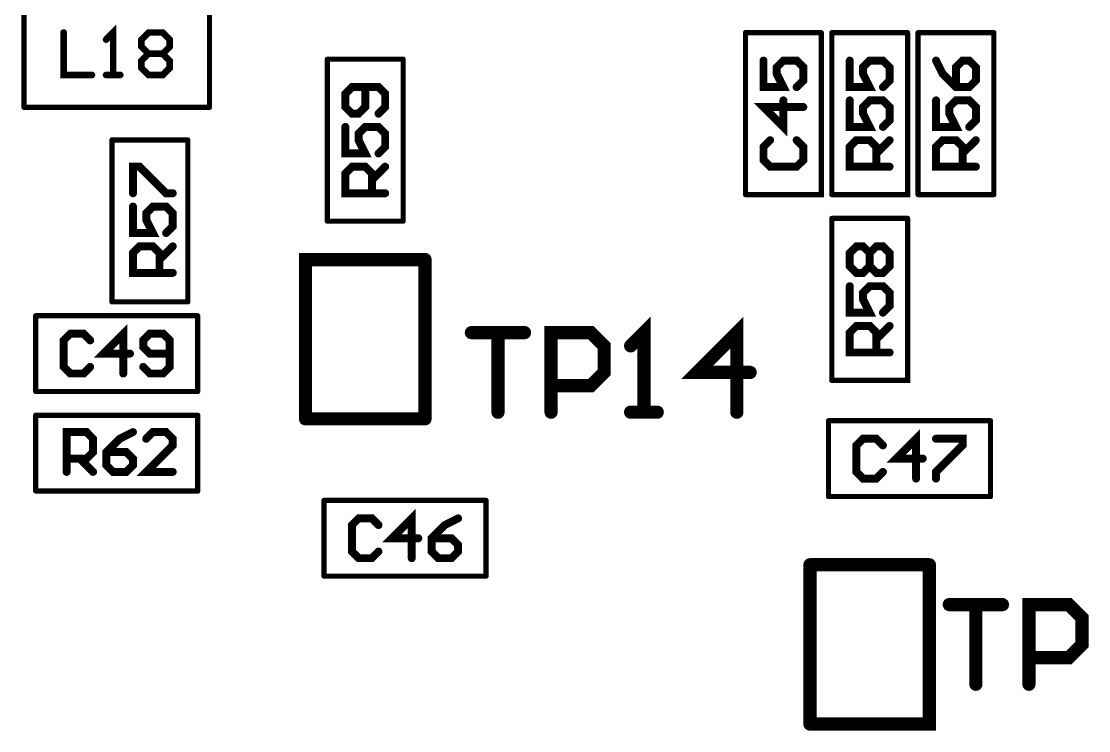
# Model space of a CAD drawing. Extents: x -4.2 to 14.8, y -3.5 to 8.8.
# Drawn here: x 6.051 to 6.855, y 2.715 to 3.25 of the extents above; entities that cross this region are included whole.
import ezdxf

# ---------------------------------------------------------------- set-up
doc = ezdxf.new("R2010")
doc.units = 0
doc.layers.add('2D_LINE_00', color=1, linetype='CONTINUOUS')

# ---------------------------------------------------------------- blocks, each defined once
blk = doc.blocks.new('SMOOTH_0$01')
at = {"const_width": 0.005}
blk.add_lwpolyline([(-0.0025, 0, 1), (0.0025, 0, 1)], format="xyb", close=True, dxfattribs=at)
blk = doc.blocks.new('DRAWING_3207')
at = {"layer": '2D_LINE_00', "const_width": 0.01}
blk.add_lwpolyline([(0, 0), (0.09, 0)], dxfattribs=at)
at = {"layer": '2D_LINE_00'}
for p in [(0, 0), (0.09, 0)]:
    blk.add_blockref('SMOOTH_0$01', p, dxfattribs=at)
blk = doc.blocks.new('DRAWING_3208')
at = {"layer": '2D_LINE_00', "const_width": 0.01}
blk.add_lwpolyline([(0, 0), (0, 0.12), (0.09, 0.12)], dxfattribs=at)
at = {"layer": '2D_LINE_00'}
for p in [(0, 0.12), (0.09, 0.12), (0, 0)]:
    blk.add_blockref('SMOOTH_0$01', p, dxfattribs=at)
blk = doc.blocks.new('DRAWING_3209')
at = {"layer": '2D_LINE_00', "const_width": 0.01}
blk.add_lwpolyline([(0, 0), (0, 0.12)], dxfattribs=at)
at = {"layer": '2D_LINE_00'}
for p in [(0, 0.12), (0, 0)]:
    blk.add_blockref('SMOOTH_0$01', p, dxfattribs=at)
blk = doc.blocks.new('DRAWING_3210')
at = {"layer": '2D_LINE_00', "const_width": 0.01}
blk.add_lwpolyline([(0, 0), (0, 0.12)], dxfattribs=at)
at = {"layer": '2D_LINE_00'}
for p in [(0, 0.12), (0, 0)]:
    blk.add_blockref('SMOOTH_0$01', p, dxfattribs=at)
blk = doc.blocks.new('DRAWING_3211')
at = {"layer": '2D_LINE_00', "const_width": 0.01}
blk.add_lwpolyline([(0, 0), (0.09, 0), (0.09, 0.12)], dxfattribs=at)
at = {"layer": '2D_LINE_00'}
for p in [(0.09, 0.12), (0, 0), (0.09, 0)]:
    blk.add_blockref('SMOOTH_0$01', p, dxfattribs=at)
blk = doc.blocks.new('DRAWING_3212')
at = {"layer": '2D_LINE_00', "const_width": 0.01}
blk.add_lwpolyline([(0, 0), (0.09, 0)], dxfattribs=at)
at = {"layer": '2D_LINE_00'}
for p in [(0, 0), (0.09, 0)]:
    blk.add_blockref('SMOOTH_0$01', p, dxfattribs=at)
blk = doc.blocks.new('DRAWING_3451')
at = {"layer": '2D_LINE_00', "const_width": 0.01}
blk.add_lwpolyline([(0, 0), (0.03999, 0), (0.01999, 0), (0.01999, -0.05998)], dxfattribs=at)
at = {"layer": '2D_LINE_00'}
for p in [(0, 0), (0.01999, 0), (0.03999, 0), (0.01999, -0.05998)]:
    blk.add_blockref('SMOOTH_0$01', p, dxfattribs=at)
blk = doc.blocks.new('DRAWING_3452')
at = {"layer": '2D_LINE_00', "const_width": 0.01}
blk.add_lwpolyline([(0, 0), (0, 0.05998), (0.02999, 0.05998), (0.03999, 0.04998), (0.03999, 0.02999), (0.02999, 0.01999), (0, 0.01999)], dxfattribs=at)
at = {"layer": '2D_LINE_00'}
for p in [(0, 0.05998), (0.02999, 0.05998), (0.03999, 0.04998), (0.03999, 0.02999), (0, 0.01999), (0.02999, 0.01999), (0, 0)]:
    blk.add_blockref('SMOOTH_0$01', p, dxfattribs=at)
blk = doc.blocks.new('DRAWING_3453')
at = {"layer": '2D_LINE_00', "const_width": 0.01}
blk.add_lwpolyline([(0, 0), (0.01999, 0), (0.01, 0), (0.01, 0.05998), (0, 0.04998)], dxfattribs=at)
at = {"layer": '2D_LINE_00'}
for p in [(0.01, 0.05998), (0, 0.04998), (0, 0), (0.01, 0), (0.01999, 0)]:
    blk.add_blockref('SMOOTH_0$01', p, dxfattribs=at)
blk = doc.blocks.new('DRAWING_3454')
at = {"layer": '2D_LINE_00', "const_width": 0.01}
blk.add_lwpolyline([(0, 0), (0, 0.05998), (-0.02998, 0.02999), (0.01, 0.02999)], dxfattribs=at)
at = {"layer": '2D_LINE_00'}
for p in [(0, 0.05998), (-0.02998, 0.02999), (0.01, 0.02999), (0, 0)]:
    blk.add_blockref('SMOOTH_0$01', p, dxfattribs=at)
blk = doc.blocks.new('DRAWING_3455')
at = {"layer": '2D_LINE_00', "const_width": 0.01}
blk.add_lwpolyline([(0, 0), (0.03999, 0), (0.01999, 0), (0.01999, -0.05998)], dxfattribs=at)
at = {"layer": '2D_LINE_00'}
for p in [(0, 0), (0.01999, 0), (0.03999, 0), (0.01999, -0.05998)]:
    blk.add_blockref('SMOOTH_0$01', p, dxfattribs=at)
blk = doc.blocks.new('DRAWING_3456')
at = {"layer": '2D_LINE_00', "const_width": 0.01}
blk.add_lwpolyline([(0, 0), (0, 0.05998), (0.02999, 0.05998), (0.03999, 0.04998), (0.03999, 0.02999), (0.02999, 0.01999), (0, 0.01999)], dxfattribs=at)
at = {"layer": '2D_LINE_00'}
for p in [(0, 0.05998), (0.02999, 0.05998), (0.03999, 0.04998), (0.03999, 0.02999), (0, 0.01999), (0.02999, 0.01999), (0, 0)]:
    blk.add_blockref('SMOOTH_0$01', p, dxfattribs=at)
blk = doc.blocks.new('SMOOTH_0$00394')
at = {"const_width": 0.00197}
blk.add_lwpolyline([(-0.00098, 0, 1), (0.00098, 0, 1)], format="xyb", close=True, dxfattribs=at)
blk = doc.blocks.new('DRAWING_3713')
at = {"layer": '2D_LINE_00', "const_width": 0.00394}
blk.add_lwpolyline([(0, 0), (0.05708, 0)], dxfattribs=at)
at = {"layer": '2D_LINE_00'}
for p in [(0, 0), (0.05708, 0)]:
    blk.add_blockref('SMOOTH_0$00394', p, dxfattribs=at)
blk = doc.blocks.new('DRAWING_3714')
at = {"layer": '2D_LINE_00', "const_width": 0.00394}
blk.add_lwpolyline([(0, 0), (0.05708, 0), (0.05708, 0.12204)], dxfattribs=at)
at = {"layer": '2D_LINE_00'}
for p in [(0.05708, 0.12204), (0, 0), (0.05708, 0)]:
    blk.add_blockref('SMOOTH_0$00394', p, dxfattribs=at)
blk = doc.blocks.new('DRAWING_3715')
at = {"layer": '2D_LINE_00', "const_width": 0.00394}
blk.add_lwpolyline([(0, 0), (0, 0.12204)], dxfattribs=at)
at = {"layer": '2D_LINE_00'}
for p in [(0, 0.12204), (0, 0)]:
    blk.add_blockref('SMOOTH_0$00394', p, dxfattribs=at)
blk = doc.blocks.new('DRAWING_3766')
at = {"layer": '2D_LINE_00', "const_width": 0.00394}
blk.add_lwpolyline([(0, 0), (0, 0.07874)], dxfattribs=at)
at = {"layer": '2D_LINE_00'}
for p in [(0, 0.07874), (0, 0)]:
    blk.add_blockref('SMOOTH_0$00394', p, dxfattribs=at)
blk = doc.blocks.new('DRAWING_3768')
at = {"layer": '2D_LINE_00', "const_width": 0.00394}
blk.add_lwpolyline([(0, 0), (0.13976, 0)], dxfattribs=at)
at = {"layer": '2D_LINE_00'}
for p in [(0, 0), (0.13976, 0)]:
    blk.add_blockref('SMOOTH_0$00394', p, dxfattribs=at)
blk = doc.blocks.new('DRAWING_3769')
at = {"layer": '2D_LINE_00', "const_width": 0.00394}
blk.add_lwpolyline([(0, 0), (0, 0.07874)], dxfattribs=at)
at = {"layer": '2D_LINE_00'}
for p in [(0, 0.07874), (0, 0)]:
    blk.add_blockref('SMOOTH_0$00394', p, dxfattribs=at)
blk = doc.blocks.new('DRAWING_3860')
at = {"layer": '2D_LINE_00', "const_width": 0.00394}
blk.add_lwpolyline([(0, 0), (0, 0.05708)], dxfattribs=at)
at = {"layer": '2D_LINE_00'}
for p in [(0, 0.05708), (0, 0)]:
    blk.add_blockref('SMOOTH_0$00394', p, dxfattribs=at)
blk = doc.blocks.new('DRAWING_3861')
at = {"layer": '2D_LINE_00', "const_width": 0.00394}
blk.add_lwpolyline([(0, 0), (0, 0.05708)], dxfattribs=at)
at = {"layer": '2D_LINE_00'}
for p in [(0, 0.05708), (0, 0)]:
    blk.add_blockref('SMOOTH_0$00394', p, dxfattribs=at)
blk = doc.blocks.new('DRAWING_3862')
at = {"layer": '2D_LINE_00', "const_width": 0.00394}
blk.add_lwpolyline([(0, 0), (0.12204, 0)], dxfattribs=at)
at = {"layer": '2D_LINE_00'}
for p in [(0, 0), (0.12204, 0)]:
    blk.add_blockref('SMOOTH_0$00394', p, dxfattribs=at)
blk = doc.blocks.new('DRAWING_3863')
at = {"layer": '2D_LINE_00', "const_width": 0.00394}
blk.add_lwpolyline([(0, 0), (0.12204, 0)], dxfattribs=at)
at = {"layer": '2D_LINE_00'}
for p in [(0, 0), (0.12204, 0)]:
    blk.add_blockref('SMOOTH_0$00394', p, dxfattribs=at)
blk = doc.blocks.new('DRAWING_3872')
at = {"layer": '2D_LINE_00', "const_width": 0.00394}
blk.add_lwpolyline([(0, 0), (0.05708, 0)], dxfattribs=at)
at = {"layer": '2D_LINE_00'}
for p in [(0, 0), (0.05708, 0)]:
    blk.add_blockref('SMOOTH_0$00394', p, dxfattribs=at)
blk = doc.blocks.new('DRAWING_3873')
at = {"layer": '2D_LINE_00', "const_width": 0.00394}
blk.add_lwpolyline([(0, 0), (0.05708, 0)], dxfattribs=at)
at = {"layer": '2D_LINE_00'}
for p in [(0, 0), (0.05708, 0)]:
    blk.add_blockref('SMOOTH_0$00394', p, dxfattribs=at)
blk = doc.blocks.new('DRAWING_3874')
at = {"layer": '2D_LINE_00', "const_width": 0.00394}
blk.add_lwpolyline([(0, 0), (0, 0.12204)], dxfattribs=at)
at = {"layer": '2D_LINE_00'}
for p in [(0, 0.12204), (0, 0)]:
    blk.add_blockref('SMOOTH_0$00394', p, dxfattribs=at)
blk = doc.blocks.new('DRAWING_3875')
at = {"layer": '2D_LINE_00', "const_width": 0.00394}
blk.add_lwpolyline([(0, 0), (0, 0.12204)], dxfattribs=at)
at = {"layer": '2D_LINE_00'}
for p in [(0, 0.12204), (0, 0)]:
    blk.add_blockref('SMOOTH_0$00394', p, dxfattribs=at)
blk = doc.blocks.new('DRAWING_3876')
at = {"layer": '2D_LINE_00', "const_width": 0.00394}
blk.add_lwpolyline([(0, 0), (0.05708, 0)], dxfattribs=at)
at = {"layer": '2D_LINE_00'}
for p in [(0, 0), (0.05708, 0)]:
    blk.add_blockref('SMOOTH_0$00394', p, dxfattribs=at)
blk = doc.blocks.new('DRAWING_3877')
at = {"layer": '2D_LINE_00', "const_width": 0.00394}
blk.add_lwpolyline([(0, 0), (0.05708, 0), (0.05708, 0.12204)], dxfattribs=at)
at = {"layer": '2D_LINE_00'}
for p in [(0.05708, 0.12204), (0, 0), (0.05708, 0)]:
    blk.add_blockref('SMOOTH_0$00394', p, dxfattribs=at)
blk = doc.blocks.new('DRAWING_3878')
at = {"layer": '2D_LINE_00', "const_width": 0.00394}
blk.add_lwpolyline([(0, 0), (0, 0.12204)], dxfattribs=at)
at = {"layer": '2D_LINE_00'}
for p in [(0, 0.12204), (0, 0)]:
    blk.add_blockref('SMOOTH_0$00394', p, dxfattribs=at)
blk = doc.blocks.new('DRAWING_3879')
at = {"layer": '2D_LINE_00', "const_width": 0.00394}
blk.add_lwpolyline([(0, 0), (0.05708, 0)], dxfattribs=at)
at = {"layer": '2D_LINE_00'}
for p in [(0, 0), (0.05708, 0)]:
    blk.add_blockref('SMOOTH_0$00394', p, dxfattribs=at)
blk = doc.blocks.new('DRAWING_3880')
at = {"layer": '2D_LINE_00', "const_width": 0.00394}
blk.add_lwpolyline([(0, 0), (0.05708, 0)], dxfattribs=at)
at = {"layer": '2D_LINE_00'}
for p in [(0, 0), (0.05708, 0)]:
    blk.add_blockref('SMOOTH_0$00394', p, dxfattribs=at)
blk = doc.blocks.new('DRAWING_3881')
at = {"layer": '2D_LINE_00', "const_width": 0.00394}
blk.add_lwpolyline([(0, 0), (0, 0.12204)], dxfattribs=at)
at = {"layer": '2D_LINE_00'}
for p in [(0, 0.12204), (0, 0)]:
    blk.add_blockref('SMOOTH_0$00394', p, dxfattribs=at)
blk = doc.blocks.new('DRAWING_3882')
at = {"layer": '2D_LINE_00', "const_width": 0.00394}
blk.add_lwpolyline([(0, 0), (0, 0.12204)], dxfattribs=at)
at = {"layer": '2D_LINE_00'}
for p in [(0, 0.12204), (0, 0)]:
    blk.add_blockref('SMOOTH_0$00394', p, dxfattribs=at)
blk = doc.blocks.new('DRAWING_3883')
at = {"layer": '2D_LINE_00', "const_width": 0.00394}
blk.add_lwpolyline([(0, 0), (0.05708, 0)], dxfattribs=at)
at = {"layer": '2D_LINE_00'}
for p in [(0, 0), (0.05708, 0)]:
    blk.add_blockref('SMOOTH_0$00394', p, dxfattribs=at)
blk = doc.blocks.new('DRAWING_3884')
at = {"layer": '2D_LINE_00', "const_width": 0.00394}
blk.add_lwpolyline([(0, 0), (0.05708, 0)], dxfattribs=at)
at = {"layer": '2D_LINE_00'}
for p in [(0, 0), (0.05708, 0)]:
    blk.add_blockref('SMOOTH_0$00394', p, dxfattribs=at)
blk = doc.blocks.new('DRAWING_3885')
at = {"layer": '2D_LINE_00', "const_width": 0.00394}
blk.add_lwpolyline([(0, 0), (0, 0.12204)], dxfattribs=at)
at = {"layer": '2D_LINE_00'}
for p in [(0, 0.12204), (0, 0)]:
    blk.add_blockref('SMOOTH_0$00394', p, dxfattribs=at)
blk = doc.blocks.new('DRAWING_3886')
at = {"layer": '2D_LINE_00', "const_width": 0.00394}
blk.add_lwpolyline([(0, 0), (0, 0.12204)], dxfattribs=at)
at = {"layer": '2D_LINE_00'}
for p in [(0, 0.12204), (0, 0)]:
    blk.add_blockref('SMOOTH_0$00394', p, dxfattribs=at)
blk = doc.blocks.new('DRAWING_3887')
at = {"layer": '2D_LINE_00', "const_width": 0.00394}
blk.add_lwpolyline([(0, 0), (0.05708, 0)], dxfattribs=at)
at = {"layer": '2D_LINE_00'}
for p in [(0, 0), (0.05708, 0)]:
    blk.add_blockref('SMOOTH_0$00394', p, dxfattribs=at)
blk = doc.blocks.new('DRAWING_3888')
at = {"layer": '2D_LINE_00', "const_width": 0.00394}
blk.add_lwpolyline([(0, 0), (0.05708, 0), (0.05708, 0.12204)], dxfattribs=at)
at = {"layer": '2D_LINE_00'}
for p in [(0.05708, 0.12204), (0, 0), (0.05708, 0)]:
    blk.add_blockref('SMOOTH_0$00394', p, dxfattribs=at)
blk = doc.blocks.new('DRAWING_3889')
at = {"layer": '2D_LINE_00', "const_width": 0.00394}
blk.add_lwpolyline([(0, 0), (0, 0.12204)], dxfattribs=at)
at = {"layer": '2D_LINE_00'}
for p in [(0, 0.12204), (0, 0)]:
    blk.add_blockref('SMOOTH_0$00394', p, dxfattribs=at)
blk = doc.blocks.new('DRAWING_3913')
at = {"layer": '2D_LINE_00', "const_width": 0.00394}
blk.add_lwpolyline([(0, 0), (0, 0.05708)], dxfattribs=at)
at = {"layer": '2D_LINE_00'}
for p in [(0, 0.05708), (0, 0)]:
    blk.add_blockref('SMOOTH_0$00394', p, dxfattribs=at)
blk = doc.blocks.new('DRAWING_3914')
at = {"layer": '2D_LINE_00', "const_width": 0.00394}
blk.add_lwpolyline([(0, 0), (0, 0.05708)], dxfattribs=at)
at = {"layer": '2D_LINE_00'}
for p in [(0, 0.05708), (0, 0)]:
    blk.add_blockref('SMOOTH_0$00394', p, dxfattribs=at)
blk = doc.blocks.new('DRAWING_3915')
at = {"layer": '2D_LINE_00', "const_width": 0.00394}
blk.add_lwpolyline([(0, 0), (0.12204, 0)], dxfattribs=at)
at = {"layer": '2D_LINE_00'}
for p in [(0, 0), (0.12204, 0)]:
    blk.add_blockref('SMOOTH_0$00394', p, dxfattribs=at)
blk = doc.blocks.new('DRAWING_3916')
at = {"layer": '2D_LINE_00', "const_width": 0.00394}
blk.add_lwpolyline([(0, 0), (0.12204, 0)], dxfattribs=at)
at = {"layer": '2D_LINE_00'}
for p in [(0, 0), (0.12204, 0)]:
    blk.add_blockref('SMOOTH_0$00394', p, dxfattribs=at)
blk = doc.blocks.new('DRAWING_3921')
at = {"layer": '2D_LINE_00', "const_width": 0.00394}
blk.add_lwpolyline([(0, 0), (0, 0.05708)], dxfattribs=at)
at = {"layer": '2D_LINE_00'}
for p in [(0, 0.05708), (0, 0)]:
    blk.add_blockref('SMOOTH_0$00394', p, dxfattribs=at)
blk = doc.blocks.new('DRAWING_3922')
at = {"layer": '2D_LINE_00', "const_width": 0.00394}
blk.add_lwpolyline([(0, 0), (0, 0.05708)], dxfattribs=at)
at = {"layer": '2D_LINE_00'}
for p in [(0, 0.05708), (0, 0)]:
    blk.add_blockref('SMOOTH_0$00394', p, dxfattribs=at)
blk = doc.blocks.new('DRAWING_3923')
at = {"layer": '2D_LINE_00', "const_width": 0.00394}
blk.add_lwpolyline([(0, 0), (0.12204, 0)], dxfattribs=at)
at = {"layer": '2D_LINE_00'}
for p in [(0, 0), (0.12204, 0)]:
    blk.add_blockref('SMOOTH_0$00394', p, dxfattribs=at)
blk = doc.blocks.new('DRAWING_3924')
at = {"layer": '2D_LINE_00', "const_width": 0.00394}
blk.add_lwpolyline([(0, 0), (0.12204, 0)], dxfattribs=at)
at = {"layer": '2D_LINE_00'}
for p in [(0, 0), (0.12204, 0)]:
    blk.add_blockref('SMOOTH_0$00394', p, dxfattribs=at)
blk = doc.blocks.new('DRAWING_3925')
at = {"layer": '2D_LINE_00', "const_width": 0.00394}
blk.add_lwpolyline([(0, 0), (0, 0.05708)], dxfattribs=at)
at = {"layer": '2D_LINE_00'}
for p in [(0, 0.05708), (0, 0)]:
    blk.add_blockref('SMOOTH_0$00394', p, dxfattribs=at)
blk = doc.blocks.new('DRAWING_3926')
at = {"layer": '2D_LINE_00', "const_width": 0.00394}
blk.add_lwpolyline([(0, 0), (0, 0.05708)], dxfattribs=at)
at = {"layer": '2D_LINE_00'}
for p in [(0, 0.05708), (0, 0)]:
    blk.add_blockref('SMOOTH_0$00394', p, dxfattribs=at)
blk = doc.blocks.new('DRAWING_3927')
at = {"layer": '2D_LINE_00', "const_width": 0.00394}
blk.add_lwpolyline([(0, 0), (0.12204, 0)], dxfattribs=at)
at = {"layer": '2D_LINE_00'}
for p in [(0, 0), (0.12204, 0)]:
    blk.add_blockref('SMOOTH_0$00394', p, dxfattribs=at)
blk = doc.blocks.new('DRAWING_3928')
at = {"layer": '2D_LINE_00', "const_width": 0.00394}
blk.add_lwpolyline([(0, 0), (0.12204, 0)], dxfattribs=at)
at = {"layer": '2D_LINE_00'}
for p in [(0, 0), (0.12204, 0)]:
    blk.add_blockref('SMOOTH_0$00394', p, dxfattribs=at)
blk = doc.blocks.new('SMOOTH_0$006')
at = {"const_width": 0.003}
blk.add_lwpolyline([(-0.0015, 0, 1), (0.0015, 0, 1)], format="xyb", close=True, dxfattribs=at)
blk = doc.blocks.new('DRAWING_4162')
at = {"layer": '2D_LINE_00', "const_width": 0.006}
blk.add_lwpolyline([(0, 0), (-0.005, -0.005), (-0.005, -0.01499), (0, -0.01999), (0.01999, -0.01999), (0.02499, -0.01499), (0.02499, -0.005), (0.01999, 0)], dxfattribs=at)
at = {"layer": '2D_LINE_00'}
for p in [(0, 0), (0.01999, 0), (-0.005, -0.005), (0.02499, -0.005), (-0.005, -0.01499), (0.02499, -0.01499), (0, -0.01999), (0.01999, -0.01999)]:
    blk.add_blockref('SMOOTH_0$006', p, dxfattribs=at)
blk = doc.blocks.new('DRAWING_4163')
at = {"layer": '2D_LINE_00', "const_width": 0.006}
blk.add_lwpolyline([(0, 0), (-0.02999, 0), (-0.015, -0.01499), (-0.015, 0.005)], dxfattribs=at)
at = {"layer": '2D_LINE_00'}
for p in [(-0.02999, 0), (-0.015, 0.005), (0, 0), (-0.015, -0.01499)]:
    blk.add_blockref('SMOOTH_0$006', p, dxfattribs=at)
blk = doc.blocks.new('DRAWING_4164')
at = {"layer": '2D_LINE_00', "const_width": 0.006}
blk.add_lwpolyline([(0, 0), (0, -0.01999), (0.01499, -0.01999), (0.01, -0.00999), (0.01, -0.00499), (0.01499, 0), (0.02499, 0), (0.02999, -0.00499), (0.02999, -0.01499), (0.02499, -0.01999)], dxfattribs=at)
at = {"layer": '2D_LINE_00'}
for p in [(0, 0), (0.01499, 0), (0.02499, 0), (0.01, -0.00499), (0.01, -0.00999), (0.02999, -0.00499), (0.02999, -0.01499), (0, -0.01999), (0.01499, -0.01999), (0.02499, -0.01999)]:
    blk.add_blockref('SMOOTH_0$006', p, dxfattribs=at)
blk = doc.blocks.new('DRAWING_4215')
at = {"layer": '2D_LINE_00', "const_width": 0.006}
blk.add_lwpolyline([(0, 0), (0, 0.02999), (0.015, 0.02999), (0.01999, 0.02499), (0.01999, 0.01499), (0.015, 0.01), (0, 0.01)], dxfattribs=at)
at = {"layer": '2D_LINE_00'}
for p in [(0, 0.02999), (0.015, 0.02999), (0.01999, 0.02499), (0.01999, 0.01499), (0, 0.01), (0.015, 0.01), (0, 0)]:
    blk.add_blockref('SMOOTH_0$006', p, dxfattribs=at)
blk = doc.blocks.new('DRAWING_4216')
at = {"layer": '2D_LINE_00', "const_width": 0.006}
blk.add_lwpolyline([(0, 0), (0.00999, -0.01)], dxfattribs=at)
at = {"layer": '2D_LINE_00'}
for p in [(0, 0), (0.00999, -0.01)]:
    blk.add_blockref('SMOOTH_0$006', p, dxfattribs=at)
blk = doc.blocks.new('DRAWING_4217')
at = {"layer": '2D_LINE_00', "const_width": 0.006}
blk.add_lwpolyline([(0, 0), (-0.00999, -0.005), (-0.01999, -0.015), (-0.01999, -0.02499), (-0.01499, -0.02999), (-0.005, -0.02999), (0, -0.02499), (0, -0.01999), (-0.005, -0.015), (-0.01999, -0.015)], dxfattribs=at)
at = {"layer": '2D_LINE_00'}
for p in [(0, 0), (-0.00999, -0.005), (-0.01999, -0.015), (-0.01999, -0.015), (-0.005, -0.015), (-0.01999, -0.02499), (0, -0.01999), (0, -0.02499), (-0.01499, -0.02999), (-0.005, -0.02999)]:
    blk.add_blockref('SMOOTH_0$006', p, dxfattribs=at)
blk = doc.blocks.new('DRAWING_4218')
at = {"layer": '2D_LINE_00', "const_width": 0.006}
blk.add_lwpolyline([(0, 0), (-0.01999, 0), (0, 0.01999), (0, 0.02499), (-0.00499, 0.02999), (-0.01499, 0.02999), (-0.01999, 0.02499)], dxfattribs=at)
at = {"layer": '2D_LINE_00'}
for p in [(-0.01499, 0.02999), (-0.00499, 0.02999), (-0.01999, 0.02499), (0, 0.02499), (0, 0.01999), (-0.01999, 0), (0, 0)]:
    blk.add_blockref('SMOOTH_0$006', p, dxfattribs=at)
blk = doc.blocks.new('DRAWING_4227')
at = {"layer": '2D_LINE_00', "const_width": 0.006}
blk.add_lwpolyline([(0, 0), (-0.02999, 0), (-0.02999, 0.01499), (-0.02499, 0.01999), (-0.01499, 0.01999), (-0.01, 0.01499), (-0.01, 0)], dxfattribs=at)
at = {"layer": '2D_LINE_00'}
for p in [(-0.02999, 0.01499), (-0.02499, 0.01999), (-0.01499, 0.01999), (-0.01, 0.01499), (-0.02999, 0), (-0.01, 0), (0, 0)]:
    blk.add_blockref('SMOOTH_0$006', p, dxfattribs=at)
blk = doc.blocks.new('DRAWING_4228')
at = {"layer": '2D_LINE_00', "const_width": 0.006}
blk.add_lwpolyline([(0, 0), (0.01, 0.00999)], dxfattribs=at)
at = {"layer": '2D_LINE_00'}
for p in [(0.01, 0.00999), (0, 0)]:
    blk.add_blockref('SMOOTH_0$006', p, dxfattribs=at)
blk = doc.blocks.new('DRAWING_4229')
at = {"layer": '2D_LINE_00', "const_width": 0.006}
blk.add_lwpolyline([(0, 0), (0, -0.01999), (0.015, -0.01999), (0.01, -0.00999), (0.01, -0.005), (0.015, 0), (0.02499, 0), (0.02999, -0.005), (0.02999, -0.01499), (0.02499, -0.01999)], dxfattribs=at)
at = {"layer": '2D_LINE_00'}
for p in [(0, 0), (0.015, 0), (0.02499, 0), (0.01, -0.005), (0.01, -0.00999), (0.02999, -0.005), (0.02999, -0.01499), (0, -0.01999), (0.015, -0.01999), (0.02499, -0.01999)]:
    blk.add_blockref('SMOOTH_0$006', p, dxfattribs=at)
blk = doc.blocks.new('DRAWING_4230')
at = {"layer": '2D_LINE_00', "const_width": 0.006}
blk.add_lwpolyline([(0, 0), (0.005, 0.005), (0.005, 0.015), (0, 0.01999), (-0.01999, 0.01999), (-0.02499, 0.015), (-0.02499, 0.005), (-0.01999, 0), (-0.01499, 0), (-0.00999, 0.005), (-0.00999, 0.01999)], dxfattribs=at)
at = {"layer": '2D_LINE_00'}
for p in [(-0.02499, 0.015), (-0.01999, 0.01999), (-0.00999, 0.01999), (0, 0.01999), (0.005, 0.015), (-0.02499, 0.005), (-0.01999, 0), (-0.01499, 0), (-0.00999, 0.005), (0, 0), (0.005, 0.005)]:
    blk.add_blockref('SMOOTH_0$006', p, dxfattribs=at)
blk = doc.blocks.new('DRAWING_4231')
at = {"layer": '2D_LINE_00', "const_width": 0.006}
blk.add_lwpolyline([(0, 0), (-0.02999, 0), (-0.02999, 0.015), (-0.02499, 0.01999), (-0.015, 0.01999), (-0.01, 0.015), (-0.01, 0)], dxfattribs=at)
at = {"layer": '2D_LINE_00'}
for p in [(-0.02999, 0.015), (-0.02499, 0.01999), (-0.015, 0.01999), (-0.01, 0.015), (-0.02999, 0), (-0.01, 0), (0, 0)]:
    blk.add_blockref('SMOOTH_0$006', p, dxfattribs=at)
blk = doc.blocks.new('DRAWING_4232')
at = {"layer": '2D_LINE_00', "const_width": 0.006}
blk.add_lwpolyline([(0, 0), (0.01, 0.00999)], dxfattribs=at)
at = {"layer": '2D_LINE_00'}
for p in [(0.01, 0.00999), (0, 0)]:
    blk.add_blockref('SMOOTH_0$006', p, dxfattribs=at)
blk = doc.blocks.new('DRAWING_4233')
at = {"layer": '2D_LINE_00', "const_width": 0.006}
blk.add_lwpolyline([(0, 0), (0, -0.01999), (0.01499, -0.01999), (0.01, -0.00999), (0.01, -0.00499), (0.01499, 0), (0.02499, 0), (0.02999, -0.00499), (0.02999, -0.01499), (0.02499, -0.01999)], dxfattribs=at)
at = {"layer": '2D_LINE_00'}
for p in [(0, 0), (0.01499, 0), (0.02499, 0), (0.01, -0.00499), (0.01, -0.00999), (0.02999, -0.00499), (0.02999, -0.01499), (0, -0.01999), (0.01499, -0.01999), (0.02499, -0.01999)]:
    blk.add_blockref('SMOOTH_0$006', p, dxfattribs=at)
blk = doc.blocks.new('DRAWING_4234')
at = {"layer": '2D_LINE_00', "const_width": 0.006}
blk.add_lwpolyline([(0, 0), (-0.005, 0.005), (-0.005, 0.015), (0, 0.01999), (0.005, 0.01999), (0.00999, 0.015), (0.01499, 0.01999), (0.01999, 0.01999), (0.02499, 0.015), (0.02499, 0.005), (0.01999, 0), (0.01499, 0), (0.00999, 0.005), (0.005, 0), (0, 0)], dxfattribs=at)
at = {"layer": '2D_LINE_00'}
for p in [(-0.005, 0.015), (0, 0.01999), (0.005, 0.01999), (0.00999, 0.015), (0.01499, 0.01999), (0.01999, 0.01999), (0.02499, 0.015), (-0.005, 0.005), (0, 0), (0, 0), (0.005, 0), (0.00999, 0.005), (0.01499, 0), (0.01999, 0), (0.02499, 0.005)]:
    blk.add_blockref('SMOOTH_0$006', p, dxfattribs=at)
blk = doc.blocks.new('DRAWING_4235')
at = {"layer": '2D_LINE_00', "const_width": 0.006}
blk.add_lwpolyline([(0, 0), (0, 0.01)], dxfattribs=at)
at = {"layer": '2D_LINE_00'}
for p in [(0, 0.01), (0, 0)]:
    blk.add_blockref('SMOOTH_0$006', p, dxfattribs=at)
blk = doc.blocks.new('DRAWING_4236')
at = {"layer": '2D_LINE_00', "const_width": 0.006}
blk.add_lwpolyline([(0, 0), (-0.02999, 0), (-0.02999, 0.015), (-0.02499, 0.01999), (-0.015, 0.01999), (-0.01, 0.015), (-0.01, 0)], dxfattribs=at)
at = {"layer": '2D_LINE_00'}
for p in [(-0.02999, 0.015), (-0.02499, 0.01999), (-0.015, 0.01999), (-0.01, 0.015), (-0.02999, 0), (-0.01, 0), (0, 0)]:
    blk.add_blockref('SMOOTH_0$006', p, dxfattribs=at)
blk = doc.blocks.new('DRAWING_4237')
at = {"layer": '2D_LINE_00', "const_width": 0.006}
blk.add_lwpolyline([(0, 0), (0.01, 0.00999)], dxfattribs=at)
at = {"layer": '2D_LINE_00'}
for p in [(0.01, 0.00999), (0, 0)]:
    blk.add_blockref('SMOOTH_0$006', p, dxfattribs=at)
blk = doc.blocks.new('DRAWING_4238')
at = {"layer": '2D_LINE_00', "const_width": 0.006}
blk.add_lwpolyline([(0, 0), (0, -0.01999), (0.01499, -0.01999), (0.01, -0.00999), (0.01, -0.005), (0.01499, 0), (0.02499, 0), (0.02999, -0.005), (0.02999, -0.01499), (0.02499, -0.01999)], dxfattribs=at)
at = {"layer": '2D_LINE_00'}
for p in [(0, 0), (0.01499, 0), (0.02499, 0), (0.01, -0.005), (0.01, -0.00999), (0.02999, -0.005), (0.02999, -0.01499), (0, -0.01999), (0.01499, -0.01999), (0.02499, -0.01999)]:
    blk.add_blockref('SMOOTH_0$006', p, dxfattribs=at)
blk = doc.blocks.new('DRAWING_4239')
at = {"layer": '2D_LINE_00', "const_width": 0.006}
blk.add_lwpolyline([(0, 0), (0, 0.01999), (0.005, 0.01999), (0.02499, 0), (0.02999, 0)], dxfattribs=at)
at = {"layer": '2D_LINE_00'}
for p in [(0, 0.01999), (0.005, 0.01999), (0, 0), (0.02499, 0), (0.02999, 0)]:
    blk.add_blockref('SMOOTH_0$006', p, dxfattribs=at)
blk = doc.blocks.new('DRAWING_4240')
at = {"layer": '2D_LINE_00', "const_width": 0.006}
blk.add_lwpolyline([(0, 0), (-0.02999, 0), (-0.02999, 0.01499), (-0.02499, 0.01999), (-0.015, 0.01999), (-0.01, 0.01499), (-0.01, 0)], dxfattribs=at)
at = {"layer": '2D_LINE_00'}
for p in [(-0.02999, 0.01499), (-0.02499, 0.01999), (-0.015, 0.01999), (-0.01, 0.01499), (-0.02999, 0), (-0.01, 0), (0, 0)]:
    blk.add_blockref('SMOOTH_0$006', p, dxfattribs=at)
blk = doc.blocks.new('DRAWING_4241')
at = {"layer": '2D_LINE_00', "const_width": 0.006}
blk.add_lwpolyline([(0, 0), (0.01, 0.00999)], dxfattribs=at)
at = {"layer": '2D_LINE_00'}
for p in [(0.01, 0.00999), (0, 0)]:
    blk.add_blockref('SMOOTH_0$006', p, dxfattribs=at)
blk = doc.blocks.new('DRAWING_4242')
at = {"layer": '2D_LINE_00', "const_width": 0.006}
blk.add_lwpolyline([(0, 0), (0, -0.01999), (0.01499, -0.01999), (0.01, -0.00999), (0.01, -0.005), (0.01499, 0), (0.02499, 0), (0.02999, -0.005), (0.02999, -0.01499), (0.02499, -0.01999)], dxfattribs=at)
at = {"layer": '2D_LINE_00'}
for p in [(0, 0), (0.01499, 0), (0.02499, 0), (0.01, -0.005), (0.01, -0.00999), (0.02999, -0.005), (0.02999, -0.01499), (0, -0.01999), (0.01499, -0.01999), (0.02499, -0.01999)]:
    blk.add_blockref('SMOOTH_0$006', p, dxfattribs=at)
blk = doc.blocks.new('DRAWING_4243')
at = {"layer": '2D_LINE_00', "const_width": 0.006}
blk.add_lwpolyline([(0, 0), (0.005, -0.00999), (0.01499, -0.01999), (0.02499, -0.01999), (0.02999, -0.01499), (0.02999, -0.00499), (0.02499, 0), (0.01999, 0), (0.01499, -0.00499), (0.01499, -0.01999)], dxfattribs=at)
at = {"layer": '2D_LINE_00'}
for p in [(0, 0), (0.01999, 0), (0.02499, 0), (0.005, -0.00999), (0.01499, -0.00499), (0.02999, -0.00499), (0.02999, -0.01499), (0.01499, -0.01999), (0.01499, -0.01999), (0.02499, -0.01999)]:
    blk.add_blockref('SMOOTH_0$006', p, dxfattribs=at)
blk = doc.blocks.new('DRAWING_4244')
at = {"layer": '2D_LINE_00', "const_width": 0.006}
blk.add_lwpolyline([(0, 0), (-0.02999, 0), (-0.02999, 0.01499), (-0.02499, 0.01999), (-0.015, 0.01999), (-0.01, 0.01499), (-0.01, 0)], dxfattribs=at)
at = {"layer": '2D_LINE_00'}
for p in [(-0.02999, 0.01499), (-0.02499, 0.01999), (-0.015, 0.01999), (-0.01, 0.01499), (-0.02999, 0), (-0.01, 0), (0, 0)]:
    blk.add_blockref('SMOOTH_0$006', p, dxfattribs=at)
blk = doc.blocks.new('DRAWING_4245')
at = {"layer": '2D_LINE_00', "const_width": 0.006}
blk.add_lwpolyline([(0, 0), (0.01, 0.00999)], dxfattribs=at)
at = {"layer": '2D_LINE_00'}
for p in [(0.01, 0.00999), (0, 0)]:
    blk.add_blockref('SMOOTH_0$006', p, dxfattribs=at)
blk = doc.blocks.new('DRAWING_4246')
at = {"layer": '2D_LINE_00', "const_width": 0.006}
blk.add_lwpolyline([(0, 0), (0, -0.01999), (0.01499, -0.01999), (0.01, -0.00999), (0.01, -0.005), (0.01499, 0), (0.02499, 0), (0.02999, -0.005), (0.02999, -0.01499), (0.02499, -0.01999)], dxfattribs=at)
at = {"layer": '2D_LINE_00'}
for p in [(0, 0), (0.01499, 0), (0.02499, 0), (0.01, -0.005), (0.01, -0.00999), (0.02999, -0.005), (0.02999, -0.01499), (0, -0.01999), (0.01499, -0.01999), (0.02499, -0.01999)]:
    blk.add_blockref('SMOOTH_0$006', p, dxfattribs=at)
blk = doc.blocks.new('DRAWING_4247')
at = {"layer": '2D_LINE_00', "const_width": 0.006}
blk.add_lwpolyline([(0, 0), (0, -0.01999), (0.01499, -0.01999), (0.01, -0.00999), (0.01, -0.00499), (0.01499, 0), (0.02499, 0), (0.02999, -0.00499), (0.02999, -0.01499), (0.02499, -0.01999)], dxfattribs=at)
at = {"layer": '2D_LINE_00'}
for p in [(0, 0), (0.01499, 0), (0.02499, 0), (0.01, -0.00499), (0.01, -0.00999), (0.02999, -0.00499), (0.02999, -0.01499), (0, -0.01999), (0.01499, -0.01999), (0.02499, -0.01999)]:
    blk.add_blockref('SMOOTH_0$006', p, dxfattribs=at)
blk = doc.blocks.new('DRAWING_4267')
at = {"layer": '2D_LINE_00', "const_width": 0.006}
blk.add_lwpolyline([(0, 0), (-0.005, 0.005), (-0.01499, 0.005), (-0.01999, 0), (-0.01999, -0.01999), (-0.01499, -0.02499), (-0.005, -0.02499), (0, -0.01999)], dxfattribs=at)
at = {"layer": '2D_LINE_00'}
for p in [(-0.01999, 0), (-0.01499, 0.005), (-0.005, 0.005), (0, 0), (-0.01999, -0.01999), (-0.01499, -0.02499), (-0.005, -0.02499), (0, -0.01999)]:
    blk.add_blockref('SMOOTH_0$006', p, dxfattribs=at)
blk = doc.blocks.new('DRAWING_4268')
at = {"layer": '2D_LINE_00', "const_width": 0.006}
blk.add_lwpolyline([(0, 0), (0, 0.02999), (-0.015, 0.015), (0.00499, 0.015)], dxfattribs=at)
at = {"layer": '2D_LINE_00'}
for p in [(0, 0.02999), (-0.015, 0.015), (0.00499, 0.015), (0, 0)]:
    blk.add_blockref('SMOOTH_0$006', p, dxfattribs=at)
blk = doc.blocks.new('DRAWING_4269')
at = {"layer": '2D_LINE_00', "const_width": 0.006}
blk.add_lwpolyline([(0, 0), (0.005, -0.005), (0.01499, -0.005), (0.01999, 0), (0.01999, 0.01999), (0.01499, 0.02499), (0.005, 0.02499), (0, 0.01999), (0, 0.01499), (0.005, 0.01), (0.01999, 0.01)], dxfattribs=at)
at = {"layer": '2D_LINE_00'}
for p in [(0.005, 0.02499), (0.01499, 0.02499), (0, 0.01999), (0, 0.01499), (0.01999, 0.01999), (0.005, 0.01), (0.01999, 0.01), (0, 0), (0.01999, 0), (0.005, -0.005), (0.01499, -0.005)]:
    blk.add_blockref('SMOOTH_0$006', p, dxfattribs=at)
blk = doc.blocks.new('DRAWING_4274')
at = {"layer": '2D_LINE_00', "const_width": 0.006}
blk.add_lwpolyline([(0, 0), (-0.005, 0.005), (-0.01499, 0.005), (-0.01999, 0), (-0.01999, -0.01999), (-0.01499, -0.02499), (-0.005, -0.02499), (0, -0.01999)], dxfattribs=at)
at = {"layer": '2D_LINE_00'}
for p in [(-0.01999, 0), (-0.01499, 0.005), (-0.005, 0.005), (0, 0), (-0.01999, -0.01999), (-0.01499, -0.02499), (-0.005, -0.02499), (0, -0.01999)]:
    blk.add_blockref('SMOOTH_0$006', p, dxfattribs=at)
blk = doc.blocks.new('DRAWING_4275')
at = {"layer": '2D_LINE_00', "const_width": 0.006}
blk.add_lwpolyline([(0, 0), (0, 0.02999), (-0.015, 0.015), (0.00499, 0.015)], dxfattribs=at)
at = {"layer": '2D_LINE_00'}
for p in [(0, 0.02999), (-0.015, 0.015), (0.00499, 0.015), (0, 0)]:
    blk.add_blockref('SMOOTH_0$006', p, dxfattribs=at)
blk = doc.blocks.new('DRAWING_4276')
at = {"layer": '2D_LINE_00', "const_width": 0.006}
blk.add_lwpolyline([(0, 0), (0.01999, 0), (0.01999, -0.005), (0, -0.02499), (0, -0.02999)], dxfattribs=at)
at = {"layer": '2D_LINE_00'}
for p in [(0, 0), (0.01999, 0), (0.01999, -0.005), (0, -0.02499), (0, -0.02999)]:
    blk.add_blockref('SMOOTH_0$006', p, dxfattribs=at)
blk = doc.blocks.new('DRAWING_4277')
at = {"layer": '2D_LINE_00', "const_width": 0.006}
blk.add_lwpolyline([(0, 0), (-0.005, 0.005), (-0.01499, 0.005), (-0.01999, 0), (-0.01999, -0.01999), (-0.01499, -0.02499), (-0.005, -0.02499), (0, -0.01999)], dxfattribs=at)
at = {"layer": '2D_LINE_00'}
for p in [(-0.01999, 0), (-0.01499, 0.005), (-0.005, 0.005), (0, 0), (-0.01999, -0.01999), (-0.01499, -0.02499), (-0.005, -0.02499), (0, -0.01999)]:
    blk.add_blockref('SMOOTH_0$006', p, dxfattribs=at)
blk = doc.blocks.new('DRAWING_4278')
at = {"layer": '2D_LINE_00', "const_width": 0.006}
blk.add_lwpolyline([(0, 0), (0, 0.02999), (-0.015, 0.01499), (0.00499, 0.01499)], dxfattribs=at)
at = {"layer": '2D_LINE_00'}
for p in [(0, 0.02999), (-0.015, 0.01499), (0.00499, 0.01499), (0, 0)]:
    blk.add_blockref('SMOOTH_0$006', p, dxfattribs=at)
blk = doc.blocks.new('DRAWING_4279')
at = {"layer": '2D_LINE_00', "const_width": 0.006}
blk.add_lwpolyline([(0, 0), (-0.00999, -0.005), (-0.01999, -0.015), (-0.01999, -0.02499), (-0.01499, -0.02999), (-0.00499, -0.02999), (0, -0.02499), (0, -0.01999), (-0.00499, -0.015), (-0.01999, -0.015)], dxfattribs=at)
at = {"layer": '2D_LINE_00'}
for p in [(0, 0), (-0.00999, -0.005), (-0.01999, -0.015), (-0.01999, -0.015), (-0.00499, -0.015), (-0.01999, -0.02499), (0, -0.01999), (0, -0.02499), (-0.01499, -0.02999), (-0.00499, -0.02999)]:
    blk.add_blockref('SMOOTH_0$006', p, dxfattribs=at)
blk = doc.blocks.new('SMOOTH_0$005')
at = {"const_width": 0.0025}
blk.add_lwpolyline([(-0.00125, 0, 1), (0.00125, 0, 1)], format="xyb", close=True, dxfattribs=at)
blk = doc.blocks.new('DRAWING_5558')
at = {"layer": '2D_LINE_00', "const_width": 0.005}
blk.add_lwpolyline([(0, 0), (0, -0.03199), (0.02133, -0.03199)], dxfattribs=at)
at = {"layer": '2D_LINE_00'}
for p in [(0, 0), (0, -0.03199), (0.02133, -0.03199)]:
    blk.add_blockref('SMOOTH_0$005', p, dxfattribs=at)
blk = doc.blocks.new('DRAWING_5559')
at = {"layer": '2D_LINE_00', "const_width": 0.005}
blk.add_lwpolyline([(0, 0), (0.01066, 0), (0.00533, 0), (0.00533, 0.03199), (0, 0.02666)], dxfattribs=at)
at = {"layer": '2D_LINE_00'}
for p in [(0.00533, 0.03199), (0, 0.02666), (0, 0), (0.00533, 0), (0.01066, 0)]:
    blk.add_blockref('SMOOTH_0$005', p, dxfattribs=at)
blk = doc.blocks.new('DRAWING_5560')
at = {"layer": '2D_LINE_00', "const_width": 0.005}
blk.add_lwpolyline([(0, 0), (0.00533, 0.00533), (0.01599, 0.00533), (0.02132, 0), (0.02132, -0.00533), (0.01599, -0.01067), (0.02132, -0.016), (0.02132, -0.02133), (0.01599, -0.02666), (0.00533, -0.02666), (0, -0.02133), (0, -0.016), (0.00533, -0.01067), (0, -0.00533), (0, 0)], dxfattribs=at)
at = {"layer": '2D_LINE_00'}
for p in [(0, 0), (0, 0), (0.00533, 0.00533), (0.01599, 0.00533), (0.02132, 0), (0, -0.00533), (0.02132, -0.00533), (0, -0.016), (0.00533, -0.01067), (0.01599, -0.01067), (0.02132, -0.016), (0, -0.02133), (0.02132, -0.02133), (0.00533, -0.02666), (0.01599, -0.02666)]:
    blk.add_blockref('SMOOTH_0$005', p, dxfattribs=at)
blk = doc.blocks.new('DRAWING_5561')
at = {"layer": '2D_LINE_00', "const_width": 0.005}
blk.add_lwpolyline([(0, 0), (0.01066, 0)], dxfattribs=at)
at = {"layer": '2D_LINE_00'}
for p in [(0, 0), (0.01066, 0)]:
    blk.add_blockref('SMOOTH_0$005', p, dxfattribs=at)

msp = doc.modelspace()

# ---------------------------------------------------------------- block references
for name, p in [('DRAWING_3769', (6.0529, 3.18478)), ('DRAWING_3766', (6.19266, 3.18478)), ('DRAWING_5558', (6.08278, 3.24114)), ('DRAWING_5559', (6.11477, 3.20915)), ('DRAWING_5560', (6.14143, 3.23581)), ('DRAWING_3713', (6.59646, 3.24102)), ('DRAWING_3714', (6.59646, 3.11898)), ('DRAWING_3715', (6.59646, 3.11898)), ('DRAWING_3887', (6.66146, 3.24102)), ('DRAWING_3888', (6.66146, 3.11898)), ('DRAWING_3889', (6.66146, 3.11898)), ('DRAWING_3884', (6.72646, 3.24102)), ('DRAWING_3885', (6.72646, 3.11898)), ('DRAWING_3886', (6.78354, 3.11898)), ('DRAWING_5561', (6.14676, 3.22514)), ('DRAWING_3873', (6.28146, 3.22102)), ('DRAWING_3874', (6.28146, 3.09898)), ('DRAWING_3875', (6.33854, 3.09898)), ('DRAWING_4164', (6.61001, 3.21997)), ('DRAWING_4247', (6.67501, 3.21997)), ('DRAWING_4243', (6.74001, 3.21997)), ('DRAWING_4230', (6.32, 3.17998)), ('DRAWING_4163', (6.64, 3.18498)), ('DRAWING_4246', (6.67501, 3.18998)), ('DRAWING_4242', (6.74001, 3.18998)), ('DRAWING_3768', (6.0529, 3.18478)), ('DRAWING_4229', (6.29501, 3.16998)), ('DRAWING_3880', (6.11924, 3.16017)), ('DRAWING_3881', (6.11924, 3.03813)), ('DRAWING_3882', (6.17632, 3.03813)), ('DRAWING_4162', (6.61501, 3.15999)), ('DRAWING_4244', (6.705, 3.14)), ('DRAWING_4245', (6.695, 3.15)), ('DRAWING_4240', (6.77, 3.14)), ('DRAWING_4241', (6.76, 3.15)), ('DRAWING_4239', (6.13501, 3.11998)), ('DRAWING_4227', (6.325, 3.12)), ('DRAWING_4228', (6.315, 3.13)), ('DRAWING_3883', (6.72646, 3.11898)), ('DRAWING_4238', (6.13501, 3.10998)), ('DRAWING_3872', (6.28146, 3.09898)), ('DRAWING_3876', (6.66146, 3.10102)), ('DRAWING_3877', (6.66146, 2.97898)), ('DRAWING_3878', (6.66146, 2.97898)), ('DRAWING_4236', (6.165, 3.06)), ('DRAWING_4237', (6.155, 3.07)), ('DRAWING_4234', (6.68001, 3.05998)), ('DRAWING_3208', (6.265, 2.95)), ('DRAWING_3209', (6.355, 2.95)), ('DRAWING_4235', (6.69, 3.06498)), ('DRAWING_4233', (6.67501, 3.04998)), ('DRAWING_3879', (6.11924, 3.03813)), ('DRAWING_3914', (6.06176, 2.97061)), ('DRAWING_3916', (6.06176, 3.02769)), ('DRAWING_3913', (6.1838, 2.97061)), ('DRAWING_3453', (6.50996, 2.955)), ('DRAWING_3454', (6.58993, 2.955)), ('DRAWING_4267', (6.10277, 3.00914)), ('DRAWING_4268', (6.12777, 2.98415)), ('DRAWING_4269', (6.14276, 2.98915)), ('DRAWING_3451', (6.39, 3.01498)), ('DRAWING_3452', (6.44998, 2.955)), ('DRAWING_4231', (6.705, 3)), ('DRAWING_4232', (6.695, 3.01)), ('DRAWING_3915', (6.06176, 2.97061)), ('DRAWING_3860', (6.06176, 2.89561)), ('DRAWING_3862', (6.06176, 2.95269)), ('DRAWING_3861', (6.1838, 2.89561)), ('DRAWING_3207', (6.265, 2.95)), ('DRAWING_4215', (6.085, 2.91)), ('DRAWING_4217', (6.13498, 2.93999)), ('DRAWING_4218', (6.16497, 2.91)), ('DRAWING_3921', (6.65898, 2.89146)), ('DRAWING_3923', (6.65898, 2.94854)), ('DRAWING_3922', (6.78102, 2.89146)), ('DRAWING_4274', (6.69999, 2.92999)), ('DRAWING_4275', (6.72499, 2.905)), ('DRAWING_4276', (6.73998, 2.93499)), ('DRAWING_4216', (6.095, 2.92)), ('DRAWING_3863', (6.06176, 2.89561)), ('DRAWING_3925', (6.27898, 2.83146)), ('DRAWING_3927', (6.27898, 2.88854)), ('DRAWING_3926', (6.40102, 2.83146)), ('DRAWING_3924', (6.65898, 2.89146)), ('DRAWING_4278', (6.34499, 2.845)), ('DRAWING_4277', (6.31999, 2.86999)), ('DRAWING_4279', (6.37997, 2.87499)), ('DRAWING_3210', (6.645, 2.72)), ('DRAWING_3211', (6.645, 2.72)), ('DRAWING_3212', (6.645, 2.84)), ('DRAWING_3928', (6.27898, 2.83146)), ('DRAWING_3455', (6.75, 2.80998)), ('DRAWING_3456', (6.80998, 2.75))]:
    msp.add_blockref(name, p)

doc.saveas('drawing.dxf')
